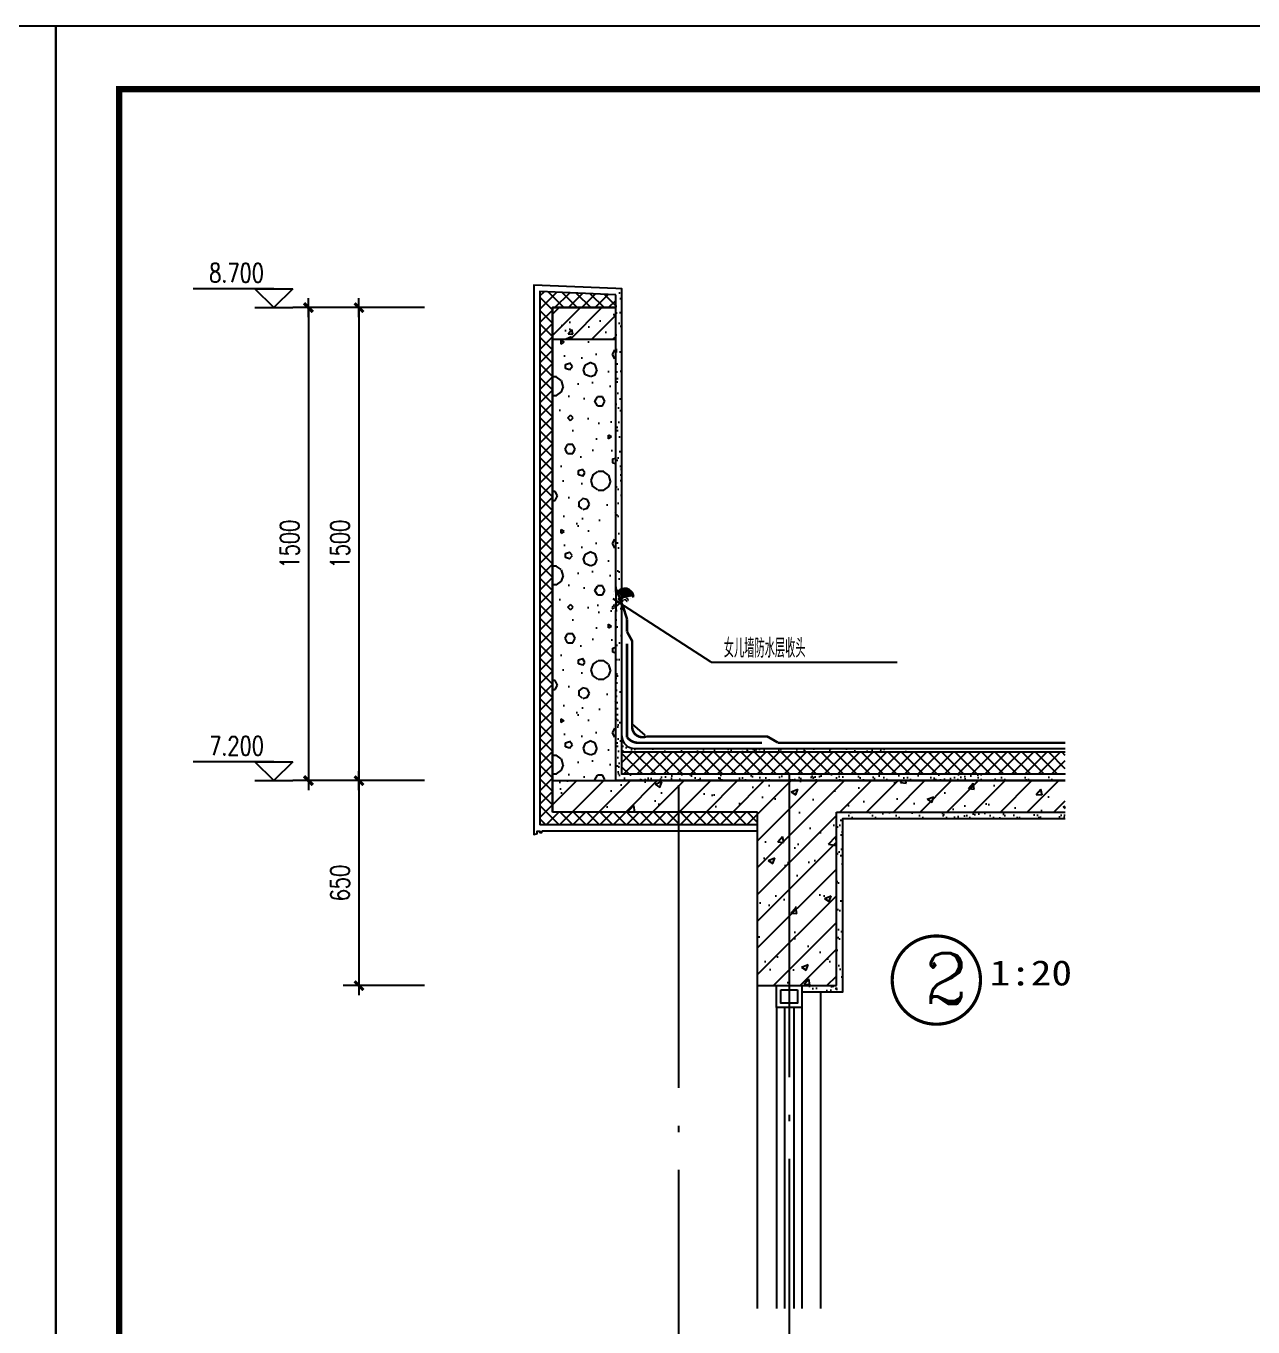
# Model space of a CAD drawing. Extents: x -105837 to 547563, y 466041 to 508041.
# Drawn here: x 428288 to 447739, y 487411 to 508041 of the extents above; entities that cross this region are included whole.
import ezdxf
from ezdxf.enums import TextEntityAlignment as Align

# ---------------------------------------------------------------- set-up
doc = ezdxf.new("R2010")
doc.units = 0
doc.header["$LTSCALE"] = 1000
doc.header["$MEASUREMENT"] = 0
for name, pattern in [('ACAD_ISO04W100', [30.5, 24, -3, 0.5, -3]), ('DASH', [0.35, 0.25, -0.1]), ('DOTE', [2.42, 2, -0.2, 0.02, -0.2])]:
    doc.linetypes.add(name, pattern=pattern)
doc.layers.get('0').update_dxf_attribs({"linetype": 'CONTINUOUS'})
doc.layers.get('DEFPOINTS').update_dxf_attribs({"linetype": 'CONTINUOUS'})
for name, color, linetype in [('1', 7, 'CONTINUOUS'), ('4', 4, 'CONTINUOUS'), ('DIM1', 3, 'CONTINUOUS'), ('DOTE', 1, 'DOTE'), ('MC', 151, 'CONTINUOUS'), ('PUB_DIM', 3, 'CONTINUOUS'), ('PUB_TEXT', 7, 'CONTINUOUS'), ('PUB_TITLE', 4, 'CONTINUOUS'), ('S详图索引', 7, 'CONTINUOUS'), ('t-填充', 8, 'CONTINUOUS'), ('WALL', 255, 'CONTINUOUS'), ('填充', 75, 'CONTINUOUS')]:
    doc.layers.add(name, color=color, linetype=linetype)
doc.styles.add('-黑体', font='simhei.ttf')
doc.styles.add('DIM_FONT', font='SIMPLEX.shx', dxfattribs={"width": 0.75})
doc.styles.add('STK', font='COMPLEX.SHX', dxfattribs={"bigfont": 'STK.SHX'})
doc.styles.add('国标仿宋', font='SIMPLEX.shx', dxfattribs={"width": 0.75, "bigfont": 'gbhzfs.shx'})
doc.dimstyles.new('DIMN', dxfattribs={"dimtxt": 300, "dimasz": 1, "dimexe": 250, "dimexo": 300, "dimgap": 150, "dimtad": 1, "dimdec": 0, "dimzin": 0, "dimdsep": 46, "dimtxsty": 'DIM_FONT', "dimblk": '_DIMX', "dimcen": 0.09, "dimclrt": 7, "dimadec": 0, "dimazin": 0, "dimtfac": 1, "dimtdec": 0, "dimtix": 1, "dimtmove": 2, "dimatfit": 3, "dimldrblk": '_DIMX', "dimfxl": 1, "dimtolj": 1, "dimtzin": 0, "dimarcsym": 0})
pattern_1 = [(45, (-648947.07, 161901), (-106.066017, 106.066017), []), (135, (-648947.07, 161901), (-106.066017, -106.066017), [])]
pattern_2 = [(37.5, (-648947.07, 161901), (-7.559203, 231.218852), [0, -182.4, 0, -204, 0, -195]), (7.5, (-648947.07, 161901), (212.373205, 338.65753), [0, -98.4, 0, -164.4, 0, -63]), (327.5, (-649094.67, 161901), (373.697023, 0.679086), [0, -60, 0, -216, 0, -282]), (317.5, (-649094.67, 161901), (360.73519, 105.32107), [0, -30, 0, -141.6, 0, -162])]
pattern_3 = [(45, (-648947.07, 161901), (-212.132034, 212.132034), []), (50, (-648947.1, 161901), (1075.8903, -94.1282), [112.5, -1237.5]), (355, (-648947.1, 161901), (-208.127, 1128.2882), [90, -990]), (100.4514, (-648857.4, 161893.2), (867.7641, 1034.1593), [95.6103, -1051.7132]), (46.1842, (-648947.1, 162201), (1600.8616, -248.2785), [168.75, -1856.25]), (96.6356, (-648813.7, 162180.3), (1401.994, 1461.1768), [143.4154, -1577.5695]), (351.1842, (-648947, 162201), (1401.993, 1461.178), [135, -1485]), (21, (-648797.1, 162126), (895.3606, -603.92834), [112.5, -1237.5]), (326, (-648797.1, 162126), (364.973, 1087.7251), [90, -990]), (71.4514, (-648722.5, 162075.7), (1260.3339, 483.7957), [95.6103, -1051.7132]), (37.5, (-648947.07, 161901), (18.23978, 499.34078), [0, -978, 0, -1005, 0, -993.75]), (7.5, (-648947.07, 161901), (394.6043, 591.61757), [0, -573, 0, -955.5, 0, -378.75]), (327.5, (-649281.57, 161901), (800.73365, -33.83231), [0, -375, 0, -1170, 0, -1552.5]), (317.5, (-649431.6, 161901), (874.77925, 150.15747), [0, -487.5, 0, -777, 0, -1102.5])]

# ---------------------------------------------------------------- blocks, each defined once
blk = doc.blocks.new('_DIMX')
blk.add_line((-150, 0), (150, 0))
at = {"const_width": 50}
blk.add_lwpolyline([(-70, -70), (70, 70)], dxfattribs=at)
blk = doc.blocks.new('*D187')
at = {"layer": 'DEFPOINTS', "color": 0, "transparency": 16777216}
for p in [(434905, 496075), (433566, 492825), (434905, 492825)]:
    blk.add_point(p, dxfattribs=at)
at = {"layer": 'PUB_DIM', "color": 0, "lineweight": -2, "transparency": 16777216}
for p, q in [((434605, 496075), (433316, 496075)), ((433566, 496074), (433566, 492826)), ((434605, 492825), (433316, 492825))]:
    blk.add_line(p, q, dxfattribs=at)
for p, rotation in [((433566, 496075), 90), ((433566, 492825), 270)]:
    blk.add_blockref('_DIMX', p, dxfattribs=dict(at, rotation=rotation))
at = {"layer": 'PUB_DIM', "color": 7, "transparency": 16777216, "insert": (433266, 494450), "char_height": 300, "attachment_point": 5, "rotation": 90, "style": 'DIM_FONT'}
blk.add_mtext('\\A1;650', dxfattribs=at)
blk = doc.blocks.new('*D188')
at = {"layer": 'DEFPOINTS', "color": 0, "transparency": 16777216}
for p in [(434905, 503575), (433566, 496075), (434905, 496075)]:
    blk.add_point(p, dxfattribs=at)
at = {"layer": 'PUB_DIM', "color": 0, "lineweight": -2, "transparency": 16777216}
for p, q in [((434605, 503575), (433316, 503575)), ((433566, 503574), (433566, 496076)), ((434605, 496075), (433316, 496075))]:
    blk.add_line(p, q, dxfattribs=at)
for p, rotation in [((433566, 503575), 90), ((433566, 496075), 270)]:
    blk.add_blockref('_DIMX', p, dxfattribs=dict(at, rotation=rotation))
at = {"layer": 'PUB_DIM', "color": 7, "transparency": 16777216, "insert": (433266, 499825), "char_height": 300, "attachment_point": 5, "rotation": 90, "style": 'DIM_FONT'}
blk.add_mtext('\\A1;1500', dxfattribs=at)
blk = doc.blocks.new('*D189')
at = {"layer": 'DEFPOINTS', "color": 0, "transparency": 16777216}
for p in [(434905, 503575), (432766, 496075), (434905, 496075)]:
    blk.add_point(p, dxfattribs=at)
at = {"layer": 'PUB_DIM', "color": 0, "lineweight": -2, "transparency": 16777216}
for p, q in [((434605, 503575), (432516, 503575)), ((432766, 503574), (432766, 496076)), ((434605, 496075), (432516, 496075))]:
    blk.add_line(p, q, dxfattribs=at)
for p, rotation in [((432766, 503575), 90), ((432766, 496075), 270)]:
    blk.add_blockref('_DIMX', p, dxfattribs=dict(at, rotation=rotation))
at = {"layer": 'PUB_DIM', "color": 7, "transparency": 16777216, "insert": (432466, 499825), "char_height": 300, "attachment_point": 5, "rotation": 90, "style": 'DIM_FONT'}
blk.add_mtext('\\A1;1500', dxfattribs=at)

msp = doc.modelspace()

# ---------------------------------------------------------------- hatches: boundary and pattern name
at = {"layer": 't-填充'}
h = msp.add_hatch(dxfattribs=at)
h.set_pattern_fill('ANSI37', color=256, scale=1200, style=0)
h.set_pattern_definition(pattern_1)
h.paths.add_polyline_path([(439886.22069, 495374.78426), (439886.22069, 495574.78426), (436636.22069, 495574.78426), (436636.22069, 503574.78426), (437636.22069, 503574.78426), (437636.22069, 503779.03769), (436436.22069, 503829.03769), (436436.22069, 495374.78426)])
h = msp.add_hatch(dxfattribs=at)
h.set_pattern_fill('砂灰土', color=256, scale=1200, style=0)
h.set_pattern_definition(pattern_2)
h.paths.add_polyline_path([(437736.22069, 503874.95779), (437636.22069, 503779.03769), (437636.22069, 503574.78426), (437636.22069, 499074.78426), (437636.22069, 498879.47016), (437636.69617, 498878.48495), (437713.34068, 498939.4686, 0.0089176802), (437662.52045, 499064.34776, -0.156063781), (437736.22069, 499115.66177)])
h = msp.add_hatch(dxfattribs=at)
h.set_pattern_fill('AN31C', color=256, scale=1200, style=0)
h.set_pattern_definition([(45, (-154568.14, 803561.78), (-169.70563, 169.70563), []), (50, (-154568.14, 803561.8), (860.7122, -75.30256), [90, -990]), (355, (-154568.1, 803561.8), (-166.5016, 902.6306), [72, -792]), (100.4514, (-154496.4, 803555.5), (694.2113, 827.3275), [76.4882, -841.3705]), (46.1842, (-154568.1, 803801.8), (1280.6893, -198.6228), [135, -1485]), (96.6356, (-154461.4, 803785.2), (1121.5952, 1168.9414), [114.7323, -1262.0556]), (351.1842, (-154568.1, 803801.8), (1121.5943, 1168.9423), [108, -1188]), (21, (-154448.14, 803741.8), (716.2885, -483.1427), [90, -990]), (326, (-154448.1, 803741.8), (291.9784, 870.18), [72, -792]), (71.4514, (-154388.45, 803701.5), (1008.2672, 387.0366), [76.4882, -841.3705]), (37.5, (-154568.14, 803561.78), (14.59183, 399.47262), [0, -782.4, 0, -804, 0, -795]), (7.5, (-154568.14, 803561.78), (315.68344, 473.29405), [0, -458.4, 0, -764.4, 0, -303]), (327.5, (-154835.74, 803561.78), (640.58692, -27.06585), [0, -300, 0, -936, 0, -1242]), (317.5, (-154955.74, 803561.8), (699.8234, 120.126), [0, -390, 0, -621.6, 0, -882])])
h.paths.add_polyline_path([(437636.22069, 503574.78426), (436636.22069, 503574.78426), (436636.22069, 503074.78426), (437636.22069, 503074.78426)])
h = msp.add_hatch(dxfattribs=at)
h.set_pattern_fill('AN32C', color=256, scale=1500, style=0)
h.set_pattern_definition([(0, (-648504.6, 161443.5), (750, 1500), [0, -1500]), (0, (-649382, 161241), (750, 1500), [0, -1500]), (0, (-648894.6, 161226), (750, 1500), [0, -1500]), (0, (-648362, 161668.5), (750, 1500), [0, -1500]), (0, (-648984.6, 161151), (750, 1500), [0, -1500]), (0, (-648212, 162613.5), (750, 1500), [0, -1500]), (0, (-648669.6, 162493.5), (750, 1500), [0, -1500]), (0, (-648429.6, 162306), (750, 1500), [0, -1500]), (0, (-649652, 162276), (750, 1500), [0, -1500]), (0, (-648917, 162208.5), (750, 1500), [0, -1500]), (0, (-649202, 161826), (750, 1500), [0, -1500]), (0, (-649187, 161263.5), (750, 1500), [0, -1500]), (0, (-648624.6, 161203.5), (750, 1500), [0, -1500]), (0, (-648212, 161863.5), (750, 1500), [0, -1500]), (0, (-649614.6, 161631), (750, 1500), [0, -1500]), (0, (-649487, 161886), (750, 1500), [0, -1500]), (0, (-648902, 161781), (750, 1500), [0, -1500]), (0, (-649112, 161563.5), (750, 1500), [0, -1500]), (0, (-649232, 162058.5), (750, 1500), [0, -1500]), (0, (-649044.6, 162621), (750, 1500), [0, -1500]), (0, (-649554.6, 161316), (750, 1500), [0, -1500]), (0, (-648729.6, 162313.5), (750, 1500), [0, -1500]), (0, (-649427, 162336), (750, 1500), [0, -1500]), (0, (-649547, 162531), (750, 1500), [0, -1500]), (130.601294, (-648304.21, 162143.86), (-3749.999965, 4500.000027), [65.8539, -27592.779]), (18.434949, (-648411.36, 162172.43), (3750, 1499.999994), [67.7631, -9419.0698]), (90, (-648411.36, 162108.15), (750, 1500), [64.2857, -2935.7142]), (161.56505, (-648347.07, 162086.72), (-3750.000033, 1499.999893), [67.7631, -9419.0698]), (53.130102, (-648347.07, 162086.72), (750, 1500), [71.4286, -7428.5714]), (135, (-648289.93, 161322.43), (-750.0001, 1499.9999), [60.6091, -4182.0315]), (45, (-648375.64, 161322.43), (750, 1500), [60.6091, -4182.0315]), (135, (-648332.8, 161279.6), (-750.0001, 1499.9999), [60.6091, -4182.0315]), (45, (-648332.8, 161279.6), (750, 1500), [60.6091, -4182.0315]), (116.56505, (-649011.4, 162329.6), (-0.0001, 3000), [79.8596, -1597.1913]), (180, (-649047, 162401), (-750, 1500), [85.7143, -1414.2857]), (63.43495, (-649168.5, 162329.6), (1e-06, 3000), [79.8596, -1597.1913]), (116.56505, (-649132.8, 162258.1), (-0.0001, 3000), [79.8596, -1597.1913]), (0, (-649132.8, 162258.1), (750, 1500), [85.7143, -1414.2857]), (63.43495, (-649047.1, 162258.1), (1e-06, 3000), [79.8596, -1597.1913]), (107.102728, (-648447.07, 161822.433), (-2249.999919, 7500.0000288), [97.1534, -40707.258]), (143.972626, (-648475.64, 161915.29), (-14249.99984, 10500.000003), [97.1534, -20305.0515]), (180, (-648554.2, 161972.4), (-750, 1500), [92.8571, -1407.1428]), (36.027373, (-648725.64, 161915.29), (14249.999915, 10499.999902), [97.1534, -20305.0515]), (71.56505, (-648754.21, 161829.58), (2250.000015, 7499.999997), [90.3508, -9396.4821]), (107.102728, (-648725.64, 161736.72), (-2249.999919, 7500.0000288), [97.1534, -40707.258]), (143.972626, (-648647.07, 161679.58), (-14249.99984, 10500.000003), [97.1534, -20305.0515]), (0, (-648647, 161679.6), (750, 1500), [92.8571, -1407.1428]), (36.027373, (-648554.21, 161679.58), (14249.999915, 10499.999902), [97.1534, -20305.0515]), (71.56505, (-648475.64, 161736.72), (2250.000015, 7499.999997), [90.3508, -9396.4821]), (150.255118, (-648432.79, 162522.43), (-2250.000005, 1499.99998), [57.5875, -12035.799]), (90, (-648482.8, 162493.86), (750, 1500), [57.1429, -2942.857]), (29.744881, (-648482.79, 162493.86), (2250, 1499.999993), [57.5875, -12035.799]), (116.56505, (-648782.8, 161458.1), (-0.0001, 3000), [79.8596, -1597.1913]), (168.690067, (-648818.5, 161529.58), (-6750.000012, 1499.999964), [72.8431, -15224.214]), (41.185925, (-648947.07, 161493.86), (18749.999943, 16499.999905), [75.9296, -31814.5065]), (90, (-648947.1, 161422.4), (750, 1500), [71.4286, -2928.5713]), (138.814074, (-648889.93, 161372.43), (-18749.999723, 16500.0001545), [75.9296, -31814.5065]), (16.699244, (-648889.93, 161372.43), (24749.9999575, 7499.9999645), [74.5736, -31246.3455]), (60.945396, (-648818.5, 161393.86), (750.000003, 1499.9999955), [73.5402, -30813.3495]), (109.983106, (-649411.357, 162086.72), (-3750.00002, 10499.9999887), [83.605, -35030.4945]), (155.556045, (-649439.93, 162165.29), (-9750.0000463, 4499.9999106), [86.3075, -36162.8295]), (24.443955, (-649597.07, 162165.29), (9750.000014, 4499.9999825), [86.3075, -36162.8295]), (70.0168934, (-649625.64, 162086.72), (3750.0000173, 10499.9999904), [83.605, -35030.4945]), (109.983106, (-649597.07, 162008.15), (-3750.00002, 10499.9999887), [83.605, -35030.4945]), (160.016893, (-649518.5, 161979.58), (-3750.000019, 1499.999938), [83.605, -17473.4445]), (19.983107, (-649518.5, 161979.58), (3749.999996, 1500.000004), [83.605, -17473.4445]), (70.0168934, (-649439.93, 162008.15), (3750.0000173, 10499.9999904), [83.605, -35030.4945]), (122.005383, (-648854.21, 161951), (-750.000103, 1499.999928), [67.3856, -14083.5861]), (18.434949, (-648954.21, 161986.72), (3750, 1499.999994), [67.7631, -9419.0698]), (90, (-648954.2, 161922.4), (750, 1500), [64.2857, -2935.7142]), (161.56505, (-648889.93, 161901), (-3750.000033, 1499.999893), [67.7631, -9419.0698]), (54.462322, (-648889.93, 161901), (5249.999997, 7499.999995), [61.4452, -25745.5305]), (116.56505, (-649289.9, 161586.7), (-0.0001, 3000), [79.8596, -1597.1913]), (180, (-649325.6, 161658.1), (-750, 1500), [78.5714, -1421.4285]), (59.036243, (-649447.07, 161586.72), (750.000002, 1499.999993), [83.2993, -17409.555]), (120.963756, (-649404.21, 161515.29), (-750.000102, 1499.999931), [83.2993, -17409.555]), (0, (-649404.2, 161515.3), (750, 1500), [78.5714, -1421.4285]), (63.43495, (-649325.6, 161515.3), (1e-06, 3000), [79.8596, -1597.1913])])
h.paths.add_polyline_path([(437636.22069, 503074.78426), (436636.22069, 503074.78426), (436636.22069, 496074.78426), (437636.22069, 496074.78426), (437636.22069, 498826.59551), (437579.30601, 498804.42789), (437589.91858, 498841.26547), (437636.22069, 498878.10662), (437636.22069, 499074.78426)])
h = msp.add_hatch(dxfattribs=at)
h.set_pattern_fill('砂灰土', color=256, scale=1000, style=0)
h.set_pattern_definition([(37.5, (-20850.98, 814870.24), (-6.299336, 192.682377), [0, -152, 0, -170, 0, -162.5]), (7.5, (-20850.98, 814870.24), (176.97767, 282.21461), [0, -82, 0, -137, 0, -52.5]), (327.5, (-20973.98, 814870.24), (311.414186, 0.565905), [0, -50, 0, -180, 0, -235]), (317.5, (-20973.98, 814870.24), (300.61266, 87.76756), [0, -25, 0, -118, 0, -135])])
h.paths.add_polyline_path([(437736.22069, 498817.05049), (437710.48383, 498843.2643, 0.0835405279), (437636.22069, 498878.19795), (437589.23896, 498894.18798), (437464.25371, 498794.7411), (437428.53189, 498780.82785), (437439.14446, 498817.66544), (437551.47273, 498907.04155), (437336.22069, 498980.30164), (437336.22069, 498774.78426), (437636.22069, 498774.78426), (437636.22069, 496074.78426), (437736.22069, 496174.78426)])
h = msp.add_hatch(dxfattribs=at)
h.set_pattern_fill('砂灰土', color=256, scale=1000, style=0)
h.set_pattern_definition([(37.5, (-19600.98, 814870.24), (-6.299336, 192.682377), [0, -152, 0, -170, 0, -162.5]), (7.5, (-19600.98, 814870.24), (176.97767, 282.21461), [0, -82, 0, -137, 0, -52.5]), (327.5, (-19723.98, 814870.24), (311.414186, 0.565905), [0, -50, 0, -180, 0, -235]), (317.5, (-19723.98, 814870.24), (300.61266, 87.76756), [0, -25, 0, -118, 0, -135])])
h.paths.add_polyline_path([(443524.93341, 496524.78426), (443524.93341, 496582.93787), (437936.22069, 496582.93787, -0.4142135623), (437736.22069, 496782.93787), (437736.22069, 496524.78426)])
h = msp.add_hatch(dxfattribs=at)
h.set_pattern_fill('ANSI37', color=256, scale=1200, style=0)
h.set_pattern_definition(pattern_1)
h.paths.add_polyline_path([(437736.22069, 496524.78426), (437736.22069, 496174.78426), (444764.44248, 496174.78426), (444764.44248, 496524.78426)])
h = msp.add_hatch(dxfattribs=at)
h.set_pattern_fill('砂灰土', color=256, scale=1200, style=0)
h.set_pattern_definition(pattern_2)
h.paths.add_polyline_path([(441136.22069, 495474.78426), (441236.22069, 495474.78426), (441236.22069, 492724.34135), (441136.22069, 492724.34135)])
h.paths.add_polyline_path([(441136.22069, 495574.78426), (443524.93341, 495574.78426), (443524.93341, 495474.78426), (441136.22069, 495474.78426)])
h.paths.add_polyline_path([(437736.22069, 496174.78426), (443524.93341, 496174.78426), (443524.93341, 496074.78426), (437736.22069, 496074.78426)])
h = msp.add_hatch(dxfattribs=at)
h.set_pattern_fill('砂灰土', color=256, scale=1200, style=0)
h.set_pattern_definition(pattern_2)
h.paths.add_polyline_path([(444764.44248, 496174.78426), (443524.93341, 496174.78426), (443524.93341, 496074.78426), (444764.44248, 496074.78426)])
h = msp.add_hatch(dxfattribs=at)
h.set_pattern_fill('AN31C', color=256, scale=1500, style=0)
h.set_pattern_definition(pattern_3)
h.paths.add_polyline_path([(443524.93341, 496074.78426), (436636.22069, 496074.78426), (436636.22069, 495574.78426), (439886.22069, 495574.78426), (439886.22069, 492825.01491), (441136.22069, 492825.01491), (441136.22069, 495574.78426), (443524.93341, 495574.78426)])
h = msp.add_hatch(dxfattribs=at)
h.set_pattern_fill('AN31C', color=256, scale=1500, style=0)
h.set_pattern_definition(pattern_3)
h.paths.add_polyline_path([(443524.93341, 496074.78426), (443524.93341, 495574.78426), (444764.44248, 495574.78426), (444764.44248, 496074.78426)])
h = msp.add_hatch(dxfattribs=at)
h.set_pattern_fill('砂灰土', color=256, scale=1200, style=0)
h.set_pattern_definition(pattern_2)
h.paths.add_polyline_path([(444764.44248, 495574.78426), (443524.93341, 495574.78426), (443524.93341, 495474.78426), (444764.44248, 495474.78426)])
h = msp.add_hatch(dxfattribs=at)
h.set_pattern_fill('砂灰土', color=256, scale=1200, style=0)
h.set_pattern_definition(pattern_2)
h.paths.add_polyline_path([(441136.22069, 492825.01491), (440586.22069, 492825.01491), (440586.22069, 492724.48258), (441136.22069, 492724.36308)])
at = {"layer": '填充'}
h = msp.add_hatch(dxfattribs=at)
h.set_pattern_fill('ANSI37', color=256, scale=180, angle=18.156896621, style=0)
h.set_pattern_definition([(192.84310338, (-1964518.2, 8074544.713), (-5.001345803, 21.93710419), []), (102.84310338, (-1964518.2, 8074544.713), (21.93710419, 5.001345803), [])])
edge = h.paths.add_edge_path()
edge.add_arc((437779.56889, 498974.81915), 147.36251, 368.081860016, 506.966815045, ccw=False)
edge.add_line((437925.46783, 498995.53652), (437783.02307, 498975.30964))
edge.add_line((437783.02307, 498975.30964), (437656.02679, 499055.1501))

# ---------------------------------------------------------------- linework, layer by layer
at = {"color": 6, "linetype": 'DASH', "ltscale": 0.02, "elevation": 94143.55903}
msp.add_lwpolyline([(437781.89411, 498951.11144), (437817.204, 498918.87409), (437840.12834, 498943.98335), (437744.39929, 499031.38239), (437721.47496, 499006.27313), (437756.78485, 498974.03578), (437589.91858, 498841.26547), (437579.30601, 498804.42789), (437615.02784, 498818.34113)], close=True, dxfattribs=at)
at = {"layer": '1'}
msp.add_line((437897.74541, 496971.8862, 94143.55903), (438098.72295, 496795.04025, 94143.55903), dxfattribs=at)
at = {"layer": '4'}
for p, q in [((437936.22069, 496582.93787, 94143.55903), (444764.44248, 496582.93787, 94143.55903)), ((444764.44248, 496524.78426, 94143.55903), (437736.22069, 496524.78426, 94143.55903))]:
    msp.add_line(p, q, dxfattribs=at)
at = {"layer": '4', "const_width": 40, "elevation": 94143.55903}
for points in [[(437640.69416, 499114.35487, -0.0339097753), (437816.76421, 498633.44862)], [(437816.76421, 498434.26981), (437897.74492, 498288.15012), (437897.74492, 496943.84595, 0.5603409995), (438121.31624, 496775.03996), (440039.37346, 496775.03996), (440204.39519, 496680.0528)], [(438029.20405, 496674.60476, -0.2601943353), (437816.76421, 496762.77148)]]:
    msp.add_lwpolyline(points, format="xyb", dxfattribs=at)
for points in [[(437816.76421, 498633.44862), (437816.76421, 498434.26981)], [(437816.76421, 498243.96279), (437816.76421, 496759.29887)], [(438029.20405, 496674.60476), (439957.65289, 496674.60476)], [(440204.39519, 496674.60476), (444764.44248, 496674.60476)]]:
    msp.add_lwpolyline(points, dxfattribs=at)
at = {"layer": '4'}
msp.add_arc((437936.22069, 496782.93787, 94143.55903), 200, 180, 269.999999967, dxfattribs=at)
at = {"layer": 'DIM1', "color": 7, "linetype": 'Continuous', "const_width": 50, "elevation": 40323.92596}
msp.add_lwpolyline([(443419.90461, 492911.86652, -1), (442019.90461, 492911.86652, -1)], format="xyb", close=True, dxfattribs=at)
at = {"layer": 'DOTE', "linetype": 'ACAD_ISO04W100', "ltscale": 0.2}
for p, q in [((440386.22069, 496174.78426, 94143.55903), (440386.22069, 472902.53845, -12730.2823)), ((438636.22069, 472902.53845, -12730.2823), (438636.22069, 496074.78426, 94143.55903))]:
    msp.add_line(p, q, dxfattribs=at)
at = {"layer": 'MC'}
for p, q in [((437636.22069, 503574.78426, 94143.55903), (437636.22069, 503779.03769, 94143.55903)), ((439886.16758, 495374.78426, 39041.53915), (436436.16758, 495374.78426, 39041.53915)), ((439886.16758, 495274.78426, 39041.53915), (436467.20579, 495274.78426, 39041.53915)), ((439886.22069, 487704.94612, 94920.21228), (439886.22069, 492825.01491, 94242.37368)), ((440256.22069, 492755.01491, 39141.87454), (440516.22069, 492755.01491, 39141.87454)), ((440436.22069, 492825.01491, 39141.87454), (440836.22069, 492825.01491, 39141.87454)), ((440886.22069, 487704.94612, 94920.21228), (440886.22069, 492724.36308, 94241.7097)), ((440186.22069, 492475.01491, 39141.87454), (440186.22069, 487704.94612, 39831.65023)), ((440311.22069, 492475.01491, 39141.87454), (440311.22069, 487704.94612, 39831.65023)), ((440461.22069, 492475.01491, 39141.87454), (440461.22069, 487704.94612, 39831.65023)), ((440586.22069, 492475.01491, 39141.87454), (440586.22069, 487704.94612, 39831.65023))]:
    msp.add_line(p, q, dxfattribs=at)
for points, elevation in [([(437636.22069, 503879.12446), (436336.22069, 503933.29113), (436336.16758, 495274.78426)], 94143.55903), ([(437636.22069, 503779.03769), (436436.22069, 503829.03769), (436436.22069, 495374.78426)], 94143.55903), ([(444764.44248, 496174.78426), (437736.22069, 496174.78426), (437736.22069, 503874.95779), (437636.22069, 503879.12446)], 94143.55903), ([(440586.22069, 492724.48258), (441236.22069, 492724.34135), (441236.22069, 495474.78426), (444764.44248, 495474.78426)], 94143.55903), ([(436336.16758, 495274.78426), (436336.16758, 495220.30569), (436388.88118, 495234.48351), (436388.88118, 495274.78426), (436434.05596, 495274.78426), (436434.05596, 495253.01379), (436467.20579, 495253.01379), (436467.20579, 495274.78426)], 39041.53915), ([(440586.22069, 492825.01491), (440586.22069, 492475.01491), (440186.22069, 492475.01491), (440186.22069, 492825.01491)], 39141.87454), ([(440516.22069, 492755.01491), (440516.22069, 492545.01491), (440256.22069, 492545.01491), (440256.22069, 492755.01491)], 39141.87454)]:
    msp.add_lwpolyline(points, dxfattribs=dict(at, elevation=elevation))
at = {"layer": 'PUB_DIM'}
for p, q in [((432215.53376, 503874.78426, 39831.65023), (430935.53376, 503874.78426, 39831.65023)), ((431915.53376, 503874.78426, 39831.65023), (432515.53376, 503874.78426, 39831.65023)), ((432215.53376, 503574.78426, 39831.65023), (431915.53376, 503874.78426, 39831.65023)), ((432515.53376, 503874.78426, 39831.65023), (432215.53376, 503574.78426, 39831.65023)), ((431915.53376, 503574.78426, 39831.65023), (432515.53376, 503574.78426, 39831.65023)), ((432215.53376, 496374.78426, 39831.65023), (430935.53376, 496374.78426, 39831.65023)), ((431915.53376, 496374.78426, 39831.65023), (432515.53376, 496374.78426, 39831.65023)), ((432215.53376, 496074.78426, 39831.65023), (431915.53376, 496374.78426, 39831.65023)), ((432515.53376, 496374.78426, 39831.65023), (432215.53376, 496074.78426, 39831.65023)), ((431915.53376, 496074.78426, 39831.65023), (432515.53376, 496074.78426, 39831.65023))]:
    msp.add_line(p, q, dxfattribs=at)
at = {"layer": 'PUB_TITLE'}
for points in [[(369363.01576, 466040.74173), (428763.01576, 466040.74173), (428763.01576, 508040.74173), (369363.01576, 508040.74173)], [(428763.01576, 466040.74173), (488163.01576, 466040.74173), (488163.01576, 508040.74173), (428763.01576, 508040.74173)]]:
    msp.add_lwpolyline(points, close=True, dxfattribs=at)
at = {"layer": 'PUB_TITLE', "const_width": 100}
msp.add_lwpolyline([(429763.01576, 467040.74173), (487163.01576, 467040.74173), (487163.01576, 507040.74173), (429763.01576, 507040.74173)], close=True, dxfattribs=at)
at = {"layer": 'S详图索引'}
for q in [(437598.78924, 498957.02884, 94143.55903), (442101.04639, 497955.39418, 94143.55903)]:
    msp.add_line((439150.82553, 497955.39418, 94143.55903), q, dxfattribs=at)
at = {"layer": 't-填充'}
for p, q in [((437602.33603, 499076.54576, 94143.55903), (437602.33603, 499076.54576, 94143.55903)), ((437622.25806, 499059.78806, 94143.55903), (437622.25806, 499059.78806, 94143.55903)), ((437642.98527, 499081.89733, 94143.55903), (437642.98527, 499081.89733, 94143.55903)), ((437655.59281, 499093.56283, 94143.55903), (437655.59281, 499093.56283, 94143.55903)), ((437676.6776, 499080.13034, 94143.55903), (437676.6776, 499080.13034, 94143.55903)), ((437682.55291, 499106.05393, 94143.55903), (437682.55291, 499106.05393, 94143.55903)), ((437686.62401, 499091.26377, 94143.55903), (437686.62401, 499091.26377, 94143.55903)), ((437710.89924, 499090.83838, 94143.55903), (437710.89924, 499090.83838, 94143.55903)), ((437736.39023, 499045.66143, 94143.55903), (437736.39023, 499045.66143, 94143.55903)), ((437736.92467, 499094.26469, 94143.55903), (437736.92467, 499094.26469, 94143.55903)), ((437745.6062, 499037.21655, 94143.55903), (437745.6062, 499037.21655, 94143.55903)), ((437753.13762, 499061.45747, 94143.55903), (437753.13762, 499061.45747, 94143.55903)), ((437777.57391, 499099.61626, 94143.55903), (437777.57391, 499099.61626, 94143.55903)), ((437811.29991, 499093.84578, 94143.55903), (437811.29991, 499093.84578, 94143.55903)), ((437817.59757, 499110.91933, 94143.55903), (437817.59757, 499110.91933, 94143.55903)), ((437832.38469, 499080.41329, 94143.55903), (437832.38469, 499080.41329, 94143.55903)), ((437845.48788, 499108.55731, 94143.55903), (437845.48788, 499108.55731, 94143.55903)), ((437596.87574, 499031.49042, 94143.55903), (437596.87574, 499031.49042, 94143.55903)), ((437649.09626, 499030.21288, 94143.55903), (437649.09626, 499030.21288, 94143.55903)), ((437685.70258, 499009.71274, 94143.55903), (437685.70258, 499009.71274, 94143.55903)), ((437752.58283, 499031.77338, 94143.55903), (437752.58283, 499031.77338, 94143.55903)), ((437756.28728, 498965.11628, 94143.55903), (437756.28728, 498965.11628, 94143.55903)), ((437756.99904, 498967.45, 94143.55903), (437756.99904, 498967.45, 94143.55903)), ((437783.02447, 498970.87632, 94143.55903), (437783.02447, 498970.87632, 94143.55903)), ((437789.10556, 498997.35673, 94143.55903), (437789.10556, 498997.35673, 94143.55903)), ((437872.76611, 498955.20818, 94143.55903), (437872.76611, 498955.20818, 94143.55903)), ((437908.28992, 499032.05633, 94143.55903), (437908.28992, 499032.05633, 94143.55903)), ((437917.61311, 498988.59525, 94143.55903), (437917.61311, 498988.59525, 94143.55903))]:
    msp.add_line(p, q, dxfattribs=at)
at = {"layer": 'WALL'}
for p, q in [((436636.22069, 503574.78426, 94143.55903), (437636.22069, 503574.78426, 94143.55903)), ((436636.22069, 496074.78426, 94242.37368), (436636.22069, 503574.78426, 94242.37368)), ((437636.22069, 499074.78426, 94242.37368), (437636.22069, 503574.78426, 94242.37368)), ((436636.22069, 503074.78426, 94143.55903), (437636.22069, 503074.78426, 94143.55903)), ((437636.22069, 499074.78426, 94143.55903), (437636.22069, 499074.78426, 94143.55903)), ((437636.22069, 498774.78426, 94143.55903), (437636.22069, 498774.78426, 94143.55903)), ((437636.22069, 496074.78426, 94242.37368), (437636.22069, 498774.78426, 94242.37368)), ((436636.22069, 496074.78426, 94143.55903), (444764.44248, 496074.78426, 94143.55903)), ((436636.22069, 495574.78426, 94143.55903), (436636.22069, 496074.78426, 94143.55903)), ((439886.22069, 495574.78426, 94141.83872), (436636.22069, 495574.78426, 94143.55903)), ((439886.22069, 492825.01491, 94242.37368), (439886.22069, 495574.78426, 94141.83872)), ((441136.22069, 495574.78426, 94143.55903), (444764.44248, 495574.78426, 94143.55903)), ((441136.22069, 492825.01491, 93613.02147), (441136.22069, 495574.78426, 94141.83872)), ((439886.22069, 492825.01491, 94242.37368), (441136.22069, 492825.01491, 93613.02147))]:
    msp.add_line(p, q, dxfattribs=at)
at = {"layer": 'WALL', "elevation": 94143.55903}
for points in [[(437636.22069, 499074.78426), (437636.22069, 503574.78426), (436636.22069, 503574.78426), (436636.22069, 495574.78426)], [(437636.22069, 499074.78426), (437636.22069, 498774.78426)], [(444764.44248, 496074.78426), (437636.22069, 496074.78426), (437636.22069, 498774.78426)]]:
    msp.add_lwpolyline(points, dxfattribs=at)
at = {"layer": '填充'}
msp.add_arc((437779.56889, 498974.81915, 94143.55903), 147.36251, 8.081860003, 147.032804141, dxfattribs=at)

# ---------------------------------------------------------------- texts
at = {"layer": 'DIM1', "color": 7, "linetype": 'Continuous', "style": 'STK'}
msp.add_text('2', height=800, dxfattribs=at).set_placement((442531.31831, 492537.43201, 40323.92596))
at = {"layer": 'PUB_DIM', "color": 7, "style": '国标仿宋', "width": 0.75}
for s, p in [('8.700', (431625.53376, 504126.45626, 39831.65023)), ('7.200', (431625.53376, 496626.45626, 39831.65023))]:
    msp.add_text(s, height=300, dxfattribs=at).set_placement(p, align=Align.MIDDLE)
at = {"layer": 'PUB_TEXT', "style": '-黑体', "width": 1.2}
msp.add_text('1:20', height=400, dxfattribs=at).set_placement((443565.34887, 492826.60784, 80647.85192))
at = {"layer": 'S详图索引', "style": '国标仿宋', "width": 0.75}
msp.add_text('女儿墙防水层收头', height=300, dxfattribs=at).set_placement((439350.41718, 498025.12932, 94143.55903))

# ---------------------------------------------------------------- dimensions: what is measured, and where the dimension line sits
at = {"layer": 'PUB_DIM'}
for p1, p2, distance, picture, middle in [((434904.5022, 503574.78426, 39141.87454), (434904.5022, 496074.78426, 39141.87454), -2138.96844, '*D189', (432465.53376, 499824.78426, 39141.87454)), ((434904.5022, 503574.78426, 39141.87454), (434904.5022, 496074.78426, 39141.87454), -1338.96844, '*D188', (433265.53376, 499824.78426, 39141.87454)), ((434904.5022, 496074.78426, 39141.87454), (434904.5022, 492825.01491, 39141.87454), -1338.96844, '*D187', (433265.53376, 494449.89958, 39141.87454))]:
    dim = msp.add_aligned_dim(p1=p1, p2=p2, distance=distance, dimstyle='DIMN', override={"dimlfac": 0.2}, dxfattribs=at)
    dim.commit()
    dim.dimension.update_dxf_attribs({"geometry": picture, "text_midpoint": middle})

doc.saveas('drawing.dxf')
